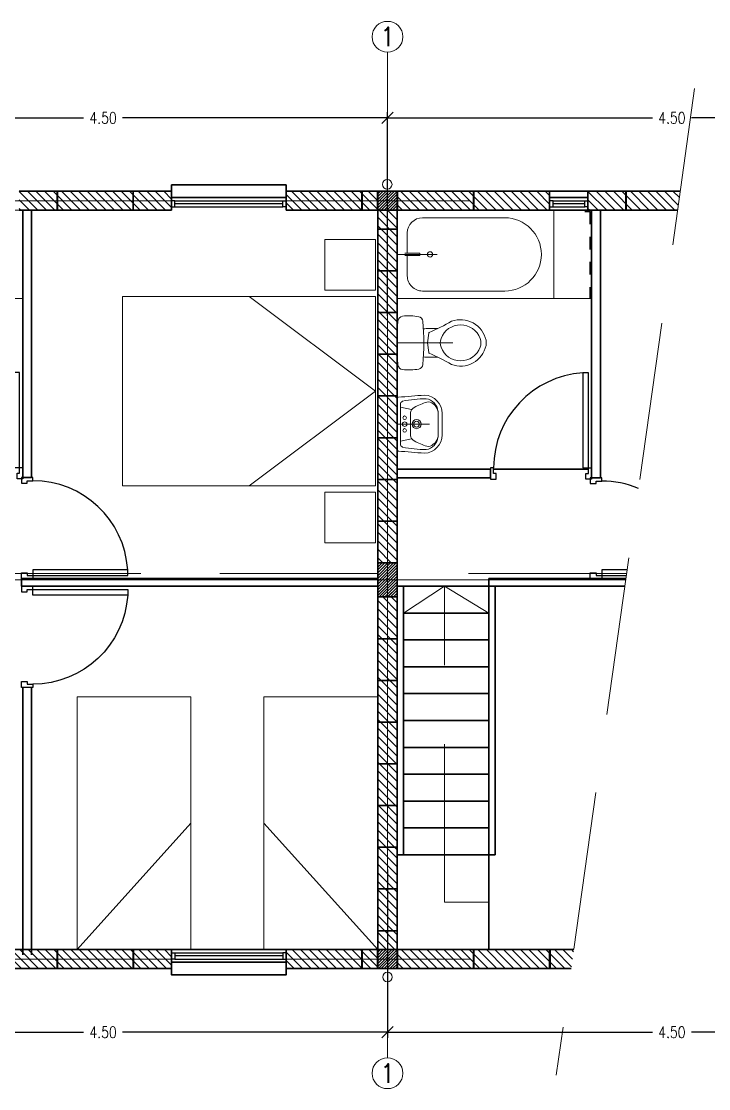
# Model space of a CAD drawing. Header units: metres. Extents: x 45 to 666, y -23 to 325.
# Drawn here: x 277.81 to 283.24, y 112.78 to 121.22 of the extents above; entities that cross this region are included whole.
import ezdxf

# ---------------------------------------------------------------- set-up
doc = ezdxf.new("R2010")
doc.units = ezdxf.units.M
doc.header["$LTSCALE"] = 5
doc.header["$MEASUREMENT"] = 0
doc.linetypes.add('HIDDEN', pattern=[0.375, 0.25, -0.125])
doc.layers.get('0').update_dxf_attribs({"color": 30})
doc.layers.get('DEFPOINTS').update_dxf_attribs({"color": 210})
for name, color, linetype, lineweight in [('A-ANNO-DIMS', 3, 'Continuous', 18), ('A-ANNO-SYMB', 3, 'Continuous', 18), ('A-ANNO-TEXT', 3, 'Continuous', 18), ('A-DOOR-FULL', 4, 'Continuous', 25), ('A-ELEV-PATT', 8, 'Continuous', 18), ('A-FLOR-LEVL', 7, 'Continuous', 35), ('A-FLOR-OVHD', 3, 'HIDDEN', 18), ('A-FURN', 8, 'Continuous', 18), ('A-GLAZ-FULL', 4, 'Continuous', 25), ('A-WALL-FULL', 7, 'Continuous', 35), ('A-WALL-FULL-EXTR', 7, 'Continuous', 35), ('A-WALL-PATT', 8, 'Continuous', 18)]:
    doc.layers.add(name, color=color, linetype=linetype, lineweight=lineweight)
doc.styles.add('E-ROMANS', font='romans.shx', dxfattribs={"width": 0.8})
doc.dimstyles.new('E-0050_TICK_18', dxfattribs={"dimscale": 0.001, "dimtxt": 90, "dimasz": 90, "dimexe": 45, "dimexo": 30, "dimgap": 45, "dimtad": 0, "dimzin": 0, "dimdsep": 46, "dimtxsty": 'E-ROMANS', "dimblk": 'OBLIQUE', "dimcen": 45, "dimclrd": 256, "dimclre": 256, "dimclrt": 256, "dimadec": 0, "dimazin": 0, "dimtfac": 1, "dimtmove": 1, "dimatfit": 3, "dimldrblk": 'OPEN90', "dimfxl": 1, "dimtfill": 1, "dimtolj": 1, "dimtzin": 0, "dimarcsym": 0})
pattern_1 = [(45, (125.236759, 69.627841), (-0.0112253202, 0.0112253202), [])]

# ---------------------------------------------------------------- blocks, each defined once
blk = doc.blocks.new('LO-CHEL-MU-PL')
for p, q in [((0, -0.2029), (0, 0.2029)), ((0.025, 0.1555), (0.025, 0)), ((0.1139, 0.115), (0.025, 0.135)), ((0.105, 0.0887), (0.105, 0)), ((0.325, 0.0845), (0.325, 0)), ((0.355, 0.0845), (0.355, 0)), ((0.025, -0.1555), (0.025, 0)), ((0.105, -0.0887), (0.105, 0)), ((0.325, -0.0845), (0.325, 0)), ((0.355, -0.0845), (0.355, 0)), ((0.1139, -0.115), (0.025, -0.135))]:
    blk.add_line(p, q)
at = {"linetype": 'HIDDEN'}
blk.add_line((0, 0), (0.2542, 0), dxfattribs=at)
for centre, radius in [((0.059, 0), 0.0175), ((0.059, 0.05), 0.0145), ((0.059, -0.05), 0.0145)]:
    blk.add_circle(centre, radius)
for centre, radius, start, end in [((-0.07, 0.2029), 0.07, 0, 0), ((0.01, 0.2029), 0.01, 95.10006, 180), ((1.5478, -17.0277), 17.309, 94.41415, 95.10006), ((0.0546, 0.1545), 0.0297, 113.10009, 181.93605), ((0.2252, -0.6701), 0.8711, 89.79248, 102.07088), ((0.3855, -0.3238), 0.5208, 106.78779, 118.85869), ((0.2093, 0.0845), 0.1457, 0, 87.53099), ((0.2116, 0.0909), 0.1114, 6.28218, 81.35271), ((0.2452, 0.129), 0.0469, 72.32908, 102.55718), ((0.225, 0.0797), 0.1002, 2.74844, 69.83183), ((0.1561, 0.0861), 0.0512, 115.48878, 177.04931), ((0.153, 0), 0.0358, 0, 180), ((0.153, 0), 0.0358, 180, 0), ((0.153, 0), 0.023, 0, 180), ((0.153, 0), 0.023, 180, 0), ((0.0546, -0.1545), 0.0297, 178.06395, 246.89991), ((0.1561, -0.0861), 0.0512, 182.95069, 244.51122), ((0.3855, 0.3238), 0.5208, 241.14131, 253.21221), ((0.2093, -0.0845), 0.1457, 272.46901, 0), ((0.2116, -0.0909), 0.1114, 278.64729, 353.71782), ((0.225, -0.0797), 0.1002, 290.16817, 357.25156), ((0.01, -0.2029), 0.01, 180, 264.89994), ((1.5478, 17.0277), 17.309, 264.89994, 265.58585), ((0.2252, 0.6701), 0.8711, 257.92912, 270.20752), ((0.2452, -0.129), 0.0469, 257.44282, 287.67092)]:
    blk.add_arc(centre, radius, start, end)
blk = doc.blocks.new('DOOR-75')
for points in [[(-0.07, 0.84), (-0.07, 0.09), (-0.025, 0.09), (-0.025, 0.84), (-0.07, 0.84)], [(-0.775, 0.09), (-0.8, 0.09), (-0.8, 0), (-0.755, 0), (-0.755, 0.045), (-0.775, 0.045), (-0.775, 0.09)], [(-0.025, 0.09), (0, 0.09), (0, 0), (-0.045, 0), (-0.045, 0.045), (-0.025, 0.045), (-0.025, 0.09)]]:
    blk.add_lwpolyline(points)
at = {"linetype": 'HIDDEN'}
blk.add_arc((-0.0225, 0.089), 0.7525, 93.61808, 179.92486, dxfattribs=at)
blk = doc.blocks.new('WC-PL')
for p, q in [((0.23, 0.1125), (0.3191, 0.1125)), ((0, 0), (0.4404, 0)), ((0.23, -0.1125), (0.3191, -0.1125))]:
    blk.add_line(p, q)
for points in [[(0.2026, -0.1709, -0.336122), (0.1702, -0.2067, -0.074668), (0.0429, -0.2116, -0.363573), (0.0056, -0.1726, -0.032689), (0.0056, 0.1726, -0.363573), (0.0429, 0.2116, -0.074668), (0.1702, 0.2067, -0.336122), (0.2026, 0.1709, -0.043139)], [(0.2401, 0.0009, 0.062258), (0.2401, -0.0009), (0.2495, -0.0758, 0.261043), (0.2538, -0.0817, -0.021037), (0.4292, -0.1702, 0.457946), (0.7027, -0.0213, 0.107537), (0.7027, 0.0213, 0.454748), (0.4306, 0.171, -0.021211), (0.2538, 0.0817, 0.261043), (0.2495, 0.0758)]]:
    blk.add_lwpolyline(points, format="xyb", close=True)
for centre, radius, start, end in [((0.23, 0.0075), 0.105, 90, 102.67994), ((0.5014, -0.0225), 0.165, 20.28133, 159.71867), ((0.4404, 0), 0.1, 159.71867, 200.28133), ((0.5624, 0), 0.1, 339.71867, 20.28133), ((0.5014, 0.0225), 0.165, 200.28133, 339.71867), ((0.23, -0.0075), 0.105, 257.32006, 270)]:
    blk.add_arc(centre, radius, start, end)
blk = doc.blocks.new('_Oblique')
at = {"color": 0, "linetype": 'ByBlock', "lineweight": -2}
blk.add_line((-0.5, -0.5), (0.5, 0.5), dxfattribs=at)
blk = doc.blocks.new('*D254')
at = {"layer": 'A-ANNO-DIMS', "lineweight": -2, "transparency": 16777216}
for p, q in [((276.2034, 118.8926), (276.2034, 120.5043)), ((280.7034, 118.8926), (280.7034, 120.5043)), ((276.2034, 120.4593), (278.2987, 120.4593)), ((280.7034, 120.4593), (278.6081, 120.4593))]:
    blk.add_line(p, q, dxfattribs=at)
at = {"layer": 'DEFPOINTS', "color": 0, "transparency": 16777216}
for p in [(280.7034, 120.4593), (276.2034, 118.8626), (280.7034, 118.8626)]:
    blk.add_point(p, dxfattribs=at)
at = {"layer": 'A-ANNO-DIMS', "lineweight": -2, "transparency": 16777216, "xscale": 0.09, "yscale": 0.09, "zscale": 0.09, "rotation": 180}
blk.add_blockref('_Oblique', (276.2034, 120.4593), dxfattribs=at)
at = {"layer": 'A-ANNO-DIMS', "lineweight": -2, "transparency": 16777216, "xscale": 0.09, "yscale": 0.09, "zscale": 0.09}
blk.add_blockref('_Oblique', (280.7034, 120.4593), dxfattribs=at)
at = {"layer": 'A-ANNO-DIMS', "transparency": 16777216, "insert": (278.4534, 120.4593), "char_height": 0.09, "attachment_point": 5, "style": 'E-ROMANS', "bg_fill": 3, "box_fill_scale": 1.25, "bg_fill_color": 256, "bg_fill_true_color": 13158600, "bg_fill_transparency": 0}
blk.add_mtext('\\A1;4.50', dxfattribs=at)
blk = doc.blocks.new('_Open90')
at = {"color": 0, "linetype": 'ByBlock', "lineweight": -2}
for p, q in [((0, 0), (-1, 0)), ((-0.5, 0.5), (0, 0)), ((0, 0), (-0.5, -0.5))]:
    blk.add_line(p, q, dxfattribs=at)
blk = doc.blocks.new('*D255')
at = {"layer": 'A-ANNO-DIMS', "lineweight": -2, "transparency": 16777216}
for p, q in [((276.2034, 114.5125), (276.2034, 113.181)), ((280.7034, 114.5125), (280.7034, 113.181)), ((276.2034, 113.226), (278.2987, 113.226)), ((280.7034, 113.226), (278.6081, 113.226))]:
    blk.add_line(p, q, dxfattribs=at)
at = {"layer": 'DEFPOINTS', "color": 0, "transparency": 16777216}
for p in [(276.2034, 114.5425), (280.7034, 114.5425), (280.7034, 113.226)]:
    blk.add_point(p, dxfattribs=at)
at = {"layer": 'A-ANNO-DIMS', "lineweight": -2, "transparency": 16777216, "xscale": 0.09, "yscale": 0.09, "zscale": 0.09, "rotation": 180}
blk.add_blockref('_Oblique', (276.2034, 113.226), dxfattribs=at)
at = {"layer": 'A-ANNO-DIMS', "lineweight": -2, "transparency": 16777216, "xscale": 0.09, "yscale": 0.09, "zscale": 0.09}
blk.add_blockref('_Oblique', (280.7034, 113.226), dxfattribs=at)
at = {"layer": 'A-ANNO-DIMS', "transparency": 16777216, "insert": (278.4534, 113.226), "char_height": 0.09, "attachment_point": 5, "style": 'E-ROMANS', "bg_fill": 3, "box_fill_scale": 1.25, "bg_fill_color": 256, "bg_fill_true_color": 13158600, "bg_fill_transparency": 0}
blk.add_mtext('\\A1;4.50', dxfattribs=at)
blk = doc.blocks.new('*D256')
at = {"layer": 'A-ANNO-DIMS', "lineweight": -2, "transparency": 16777216}
for p, q in [((280.7034, 120.4518), (280.7034, 120.5043)), ((285.2034, 120.4518), (285.2034, 120.5043)), ((280.7034, 120.4593), (282.7987, 120.4593)), ((285.2034, 120.4593), (283.1081, 120.4593))]:
    blk.add_line(p, q, dxfattribs=at)
at = {"layer": 'DEFPOINTS', "color": 0, "transparency": 16777216}
for p in [(280.7034, 120.4218), (285.2034, 120.4593), (285.2034, 120.4218)]:
    blk.add_point(p, dxfattribs=at)
at = {"layer": 'A-ANNO-DIMS', "lineweight": -2, "transparency": 16777216, "xscale": 0.09, "yscale": 0.09, "zscale": 0.09, "rotation": 180}
blk.add_blockref('_Oblique', (280.7034, 120.4593), dxfattribs=at)
at = {"layer": 'A-ANNO-DIMS', "lineweight": -2, "transparency": 16777216, "xscale": 0.09, "yscale": 0.09, "zscale": 0.09}
blk.add_blockref('_Oblique', (285.2034, 120.4593), dxfattribs=at)
at = {"layer": 'A-ANNO-DIMS', "transparency": 16777216, "insert": (282.9534, 120.4593), "char_height": 0.09, "attachment_point": 5, "style": 'E-ROMANS', "bg_fill": 3, "box_fill_scale": 1.25, "bg_fill_color": 256, "bg_fill_true_color": 13158600, "bg_fill_transparency": 0}
blk.add_mtext('\\A1;4.50', dxfattribs=at)
blk = doc.blocks.new('*D257')
at = {"layer": 'A-ANNO-DIMS', "lineweight": -2, "transparency": 16777216}
for p, q in [((280.7034, 114.5125), (280.7034, 113.181)), ((285.2034, 114.5125), (285.2034, 113.181)), ((280.7034, 113.226), (282.7987, 113.226)), ((285.2034, 113.226), (283.1081, 113.226))]:
    blk.add_line(p, q, dxfattribs=at)
at = {"layer": 'DEFPOINTS', "color": 0, "transparency": 16777216}
for p in [(280.7034, 114.5425), (285.2034, 114.5425), (285.2034, 113.226)]:
    blk.add_point(p, dxfattribs=at)
at = {"layer": 'A-ANNO-DIMS', "lineweight": -2, "transparency": 16777216, "xscale": 0.09, "yscale": 0.09, "zscale": 0.09, "rotation": 180}
blk.add_blockref('_Oblique', (280.7034, 113.226), dxfattribs=at)
at = {"layer": 'A-ANNO-DIMS', "lineweight": -2, "transparency": 16777216, "xscale": 0.09, "yscale": 0.09, "zscale": 0.09}
blk.add_blockref('_Oblique', (285.2034, 113.226), dxfattribs=at)
at = {"layer": 'A-ANNO-DIMS', "transparency": 16777216, "insert": (282.9534, 113.226), "char_height": 0.09, "attachment_point": 5, "style": 'E-ROMANS', "bg_fill": 3, "box_fill_scale": 1.25, "bg_fill_color": 256, "bg_fill_true_color": 13158600, "bg_fill_transparency": 0}
blk.add_mtext('\\A1;4.50', dxfattribs=at)
blk = doc.blocks.new('CAMA150X200')
for p, q in [((-1.2, 0), (-0.8, 0)), ((-1.2, -0.4), (-1.2, 0)), ((-0.8, 0), (-0.8, -0.4)), ((-0.75, -2), (-0.75, 0)), ((-0.75, 0), (0.75, 0)), ((0, 0), (-0.75, -1)), ((0, 0), (0.75, -1)), ((0.75, 0), (0.75, -2)), ((0.8, 0), (0.8, -0.4)), ((1.2, 0), (0.8, 0)), ((1.2, -0.4), (1.2, 0)), ((-0.8, -0.4), (-1.2, -0.4)), ((0.8, -0.4), (1.2, -0.4)), ((0.75, -2), (-0.75, -2))]:
    blk.add_line(p, q)
blk = doc.blocks.new('CAMA 90X200')
for p, q in [((0, 0), (-0.9, -1)), ((-0.9, 0), (0, 0)), ((-0.9, -2), (-0.9, 0)), ((0, 0), (0, 0)), ((0, 0), (0, -2)), ((0, -2), (-0.9, -2))]:
    blk.add_line(p, q)

msp = doc.modelspace()

# ---------------------------------------------------------------- hatches: boundary and pattern name
at = {"layer": 'A-WALL-PATT'}
h = msp.add_hatch(dxfattribs=at)
h.set_pattern_fill('LINE', color=256, scale=0.015, angle=135, style=0)
h.set_pattern_definition([(135, (97.224373, 69.62784), (-0.03367596, -0.03367596), [])])
h.paths.add_polyline_path([(277.4863, 119.8792), (276.2803, 119.8792), (276.2803, 119.7292), (277.4863, 119.7292)])
h.paths.add_polyline_path([(278.9953, 119.8792), (277.7893, 119.8792), (277.7893, 119.7292), (277.8383, 119.7292), (278.9953, 119.7292)])
h.paths.add_polyline_path([(280.6263, 119.8792), (279.9013, 119.8792), (279.9013, 119.7292), (280.6263, 119.7292)])
h.paths.add_polyline_path([(280.6263, 113.8792), (279.9013, 113.8792), (279.9013, 113.7292), (280.6263, 113.7292)])
h.paths.add_polyline_path([(278.9953, 113.8792), (276.2803, 113.8792), (276.2803, 113.7292), (278.9953, 113.7292)])
h = msp.add_hatch(dxfattribs=at)
h.set_pattern_fill('LINE', color=256, scale=0.005, angle=45, style=0)
h.set_pattern_definition(pattern_1)
h.paths.add_polyline_path([(280.7033, 119.8042), (280.6263, 119.8042), (280.6263, 119.7292), (280.7033, 119.7292)])
h.paths.add_polyline_path([(280.7033, 119.8792), (280.6263, 119.8792), (280.6263, 119.8042), (280.7033, 119.8042)])
h.paths.add_polyline_path([(280.7803, 119.8792), (280.7033, 119.8792), (280.7033, 119.8042), (280.7803, 119.8042)])
h.paths.add_polyline_path([(280.7803, 119.8042), (280.7033, 119.8042), (280.7033, 119.7292), (280.7802, 119.7292)])
h = msp.add_hatch(dxfattribs=at)
h.set_pattern_fill('LINE', color=256, scale=0.005, angle=45, style=0)
h.set_pattern_definition(pattern_1)
h.paths.add_polyline_path([(280.7033, 119.8042), (280.6263, 119.8042), (280.6263, 119.7292), (280.7033, 119.7292)])
h.paths.add_polyline_path([(280.7033, 119.8792), (280.6263, 119.8792), (280.6263, 119.8042), (280.7033, 119.8042)])
h.paths.add_polyline_path([(280.7803, 119.8792), (280.7033, 119.8792), (280.7033, 119.8042), (280.7803, 119.8042)])
h.paths.add_polyline_path([(280.7803, 119.8042), (280.7033, 119.8042), (280.7033, 119.7292), (280.7802, 119.7292)])
h = msp.add_hatch(dxfattribs=at)
h.set_pattern_fill('LINE', color=256, scale=0.015, angle=135, style=0)
h.set_pattern_definition([(135, (101.72433, 69.62784), (-0.03367596, -0.03367596), [])])
h.paths.add_polyline_path([(281.9863, 119.8792), (280.7803, 119.8792), (280.7803, 119.7292), (281.9863, 119.7292)])
h.paths.add_polyline_path([(285.1263, 119.8792), (284.4013, 119.8792), (284.4013, 119.7292), (285.1263, 119.7292)])
h.paths.add_polyline_path([(285.1263, 113.8792), (284.4013, 113.8792), (284.4013, 113.7292), (285.1263, 113.7292)])
h.paths.add_polyline_path([(282.1573, 113.7292), (282.1783, 113.8792), (280.7803, 113.8792), (280.7803, 113.7292)])
h.paths.add_polyline_path([(283.4943, 113.8792), (283.4733, 113.7292), (283.4953, 113.7292), (283.4953, 113.8792)])
h.paths.add_polyline_path([(282.9982, 119.7292), (283.0193, 119.8792), (282.2893, 119.8792), (282.2893, 119.7292)])
h = msp.add_hatch(dxfattribs=at)
h.set_pattern_fill('LINE', color=256, scale=0.015, angle=135, style=0)
h.set_pattern_definition([(135, (125.23676, 49.433353), (-0.03367596, -0.03367596), [])])
h.paths.add_polyline_path([(280.7803, 119.7292), (280.6263, 119.7292), (280.6263, 119.5792), (280.7803, 119.5792)])
h.paths.add_polyline_path([(280.7803, 119.5792), (280.6263, 119.5792), (280.6263, 119.2492), (280.7803, 119.2492)])
h.paths.add_polyline_path([(280.7803, 119.2492), (280.6263, 119.2492), (280.6263, 118.9192), (280.7803, 118.9192)])
h.paths.add_polyline_path([(280.7803, 118.9192), (280.6263, 118.9192), (280.6263, 118.5892), (280.7803, 118.5892)])
h.paths.add_polyline_path([(280.7803, 118.5892), (280.6263, 118.5892), (280.6263, 118.2592), (280.7803, 118.2592)])
h.paths.add_polyline_path([(280.7803, 118.2592), (280.6263, 118.2592), (280.6263, 117.9292), (280.7803, 117.9292)])
h.paths.add_polyline_path([(280.7803, 117.9292), (280.6263, 117.9292), (280.6263, 117.5992), (280.7803, 117.5992)])
h.paths.add_polyline_path([(280.7803, 117.5992), (280.6263, 117.5992), (280.6263, 117.2692), (280.7803, 117.2692)])
h.paths.add_polyline_path([(280.7803, 117.2692), (280.6263, 117.2692), (280.6263, 116.9392), (280.7803, 116.9392)])
h.paths.add_polyline_path([(280.7803, 116.6692), (280.6263, 116.6692), (280.6263, 116.3392), (280.7803, 116.3392)])
h.paths.add_polyline_path([(280.7803, 116.3392), (280.6263, 116.3392), (280.6263, 116.0092), (280.7803, 116.0092)])
h.paths.add_polyline_path([(280.7803, 116.0092), (280.6263, 116.0092), (280.6263, 115.6792), (280.7803, 115.6792)])
h.paths.add_polyline_path([(280.7803, 115.6792), (280.6263, 115.6792), (280.6263, 115.3492), (280.7803, 115.3492)])
h.paths.add_polyline_path([(280.7803, 115.3492), (280.6263, 115.3492), (280.6263, 115.0192), (280.7803, 115.0192)])
h.paths.add_polyline_path([(280.7803, 115.0192), (280.6263, 115.0192), (280.6263, 114.6892), (280.7803, 114.6892)])
h.paths.add_polyline_path([(280.7803, 114.6892), (280.6263, 114.6892), (280.6263, 114.3592), (280.7803, 114.3592)])
h.paths.add_polyline_path([(280.7803, 114.3592), (280.6263, 114.3592), (280.6263, 114.0292), (280.7803, 114.0292)])
h.paths.add_polyline_path([(280.7803, 114.0292), (280.6263, 114.0292), (280.6263, 113.8792), (280.7803, 113.8792)])
h = msp.add_hatch(dxfattribs=at)
h.set_pattern_fill('LINE', color=256, scale=0.005, angle=45, style=0)
h.set_pattern_definition([(45, (120.736759, 69.627841), (-0.0112253202, 0.0112253202), [])])
h.paths.add_polyline_path([(280.7803, 116.9392), (280.6263, 116.9392), (280.6263, 116.6692), (280.7803, 116.6692)])
h = msp.add_hatch(dxfattribs=at)
h.set_pattern_fill('LINE', color=256, scale=0.005, angle=45, style=0)
h.set_pattern_definition([(45, (120.736727, 69.627841), (-0.0112253202, 0.0112253202), [])])
h.paths.add_polyline_path([(280.7803, 116.9392), (280.6263, 116.9392), (280.6263, 116.6692), (280.7803, 116.6692)])
h = msp.add_hatch(dxfattribs=at)
h.set_pattern_fill('LINE', color=256, scale=0.005, angle=45, style=0)
h.set_pattern_definition([(45, (125.236727, 63.627841), (-0.0112253202, 0.0112253202), [])])
h.paths.add_polyline_path([(280.7033, 113.8042), (280.6263, 113.8042), (280.6263, 113.7292), (280.7033, 113.7292)])
h.paths.add_polyline_path([(280.7033, 113.8792), (280.6263, 113.8792), (280.6263, 113.8042), (280.7033, 113.8042)])
h.paths.add_polyline_path([(280.7803, 113.8792), (280.7033, 113.8792), (280.7033, 113.8042), (280.7802, 113.8042)])
h.paths.add_polyline_path([(280.7802, 113.8042), (280.7033, 113.8042), (280.7033, 113.7292), (280.7802, 113.7292)])
h = msp.add_hatch(dxfattribs=at)
h.set_pattern_fill('LINE', color=256, scale=0.005, angle=45, style=0)
h.set_pattern_definition([(45, (125.236833, 63.627841), (-0.0112253202, 0.0112253202), [])])
h.paths.add_polyline_path([(280.7034, 113.8042), (280.6264, 113.8042), (280.6264, 113.7292), (280.7034, 113.7292)])
h.paths.add_polyline_path([(280.7034, 113.8792), (280.6264, 113.8792), (280.6264, 113.8042), (280.7034, 113.8042)])
h.paths.add_polyline_path([(280.7804, 113.8792), (280.7034, 113.8792), (280.7034, 113.8042), (280.7803, 113.8042)])
h.paths.add_polyline_path([(280.7803, 113.8042), (280.7034, 113.8042), (280.7034, 113.7292), (280.7803, 113.7292)])

# ---------------------------------------------------------------- linework, layer by layer
at = {"layer": 'A-ANNO-SYMB', "ltscale": 2}
msp.add_lwpolyline([(280.7034, 120.979), (280.7034, 113.0233)], dxfattribs=at)
at = {"layer": 'A-ANNO-SYMB'}
msp.add_lwpolyline([(282.5884, 116.8042), (270.0132, 116.8042)], dxfattribs=at)
at = {"layer": 'A-ANNO-SYMB', "linetype": 'Continuous', "ltscale": 5}
for centre in [(280.7034, 121.101), (280.7034, 112.9014)]:
    msp.add_circle(centre, 0.1219, dxfattribs=at)
at = {"layer": 'A-DOOR-FULL'}
msp.add_line((282.3181, 117.6113), (282.3881, 117.6113), dxfattribs=at)
for points in [[(282.3981, 117.5863), (282.3981, 117.6113), (282.3081, 117.6113), (282.3081, 117.5663), (282.3531, 117.5663), (282.3531, 117.5863), (282.3981, 117.5863)], [(282.3981, 116.8392), (282.3981, 116.8142), (282.3081, 116.8142), (282.3081, 116.8592), (282.3531, 116.8592), (282.3531, 116.8392), (282.3981, 116.8392)], [(282.5991, 116.8842), (282.3981, 116.8842), (282.3981, 116.8392), (282.5928, 116.8392)]]:
    msp.add_lwpolyline(points, dxfattribs=at)
msp.add_arc((282.3971, 116.8338), 0.7525, 67.12786, 89.92486, dxfattribs=at)
at = {"layer": 'A-ELEV-PATT'}
msp.add_line((278.6953, 119.8792), (278.6953, 119.7292), dxfattribs=at)
at = {"layer": 'A-FLOR-LEVL'}
for p, q in [((278.0893, 119.8792), (278.0893, 119.7292)), ((278.0923, 119.8792), (278.0923, 119.7292)), ((278.6923, 119.8792), (278.6923, 119.7292)), ((280.5013, 119.8792), (280.5013, 119.7292)), ((280.5043, 119.8792), (280.5043, 119.7292)), ((280.6233, 119.8792), (280.6233, 119.7292)), ((280.6234, 119.8792), (280.6234, 119.7292)), ((280.7833, 119.8792), (280.7833, 119.7292)), ((281.3833, 119.8792), (281.3833, 119.7292)), ((281.3863, 119.8792), (281.3863, 119.7292)), ((282.2893, 119.8792), (281.9863, 119.8792)), ((281.9863, 119.8792), (281.9863, 119.7292)), ((282.5893, 119.8792), (282.5893, 119.7292)), ((282.5923, 119.8792), (282.5923, 119.7292)), ((281.5431, 117.6813), (282.2931, 117.6813)), ((281.5056, 116.7542), (280.7803, 116.7542)), ((280.8303, 114.6292), (280.8303, 116.7542)), ((281.5056, 114.6292), (281.5056, 116.7542)), ((281.5556, 114.6292), (281.5556, 116.7542)), ((280.8303, 116.5417), (281.5056, 116.5417)), ((280.8303, 116.3292), (281.5056, 116.3292)), ((280.8303, 116.1167), (281.5056, 116.1167)), ((280.8303, 115.9042), (281.5056, 115.9042)), ((280.8303, 115.6917), (281.5056, 115.6917)), ((280.8303, 115.4792), (281.5056, 115.4792)), ((280.8303, 115.2667), (281.5056, 115.2667)), ((280.8303, 115.0542), (281.5056, 115.0542)), ((280.8303, 114.8417), (281.5056, 114.8417)), ((280.7803, 114.6292), (281.5556, 114.6292)), ((281.5056, 113.8792), (281.5056, 114.6292)), ((280.5013, 113.7292), (280.5013, 113.8792)), ((280.5043, 113.7292), (280.5043, 113.8792)), ((280.6233, 113.7292), (280.6233, 113.8792)), ((280.7833, 113.7292), (280.7833, 113.8792))]:
    msp.add_line(p, q, dxfattribs=at)
for points in [[(278.9953, 119.8792), (278.9953, 119.9292), (279.9013, 119.9292), (279.9013, 119.8792)], [(278.9953, 119.8292), (279.9013, 119.8292)], [(281.986, 119.8292), (282.2893, 119.8292)], [(281.986, 119.7292), (282.2893, 119.7292)], [(278.0893, 113.7292), (278.0893, 113.8792)], [(278.0923, 113.7292), (278.0923, 113.8792)], [(278.6923, 113.7292), (278.6923, 113.8792)], [(278.6953, 113.7292), (278.6953, 113.8792)], [(278.9953, 113.8792), (279.9013, 113.8792)], [(281.3833, 113.7292), (281.3833, 113.8792)], [(281.3863, 113.7292), (281.3863, 113.8792)], [(281.9863, 113.7292), (281.9863, 113.8792)], [(281.9893, 113.7292), (281.9893, 113.8792)], [(278.9953, 113.7792), (279.9013, 113.7792)], [(278.9953, 113.7292), (278.9953, 113.6792), (279.9013, 113.6792), (279.9013, 113.7292)]]:
    msp.add_lwpolyline(points, dxfattribs=at)
at = {"layer": 'A-FLOR-OVHD'}
for points in [[(283.1332, 120.6921), (282.039, 112.8859)], [(280.6263, 116.8542), (276.2803, 116.8542)], [(282.5953, 116.8542), (280.7803, 116.8542)], [(281.1556, 116.7542), (280.8303, 116.5417)], [(281.5056, 114.2542), (281.1556, 114.2542), (281.1556, 116.7542)], [(281.1556, 116.7542), (281.5056, 116.5417)]]:
    msp.add_lwpolyline(points, dxfattribs=at)
at = {"layer": 'A-FURN'}
for p, q in [((276.2803, 119.7292), (277.8181, 119.7292)), ((277.8181, 119.0292), (277.8181, 119.7292)), ((280.7803, 119.7292), (280.7803, 119.0292)), ((280.7803, 119.7292), (282.3181, 119.7292)), ((282.0181, 119.7292), (282.0181, 119.0292)), ((282.3181, 119.0292), (282.3181, 119.7292)), ((280.9803, 119.6692), (281.6308, 119.6692)), ((280.8603, 119.5492), (280.8603, 119.3892)), ((280.8403, 119.3892), (280.9603, 119.3892)), ((280.8403, 119.3692), (280.9603, 119.3692)), ((280.8603, 119.3692), (280.8603, 119.2092)), ((280.9603, 119.3692), (280.9603, 119.3892)), ((280.9802, 119.0892), (281.6306, 119.0892)), ((276.2803, 119.0292), (277.8181, 119.0292)), ((280.7803, 119.0292), (282.3181, 119.0292))]:
    msp.add_line(p, q, dxfattribs=at)
msp.add_lwpolyline([(280.7803, 119.3792), (281.0965, 119.3792)], dxfattribs=at)
for centre, radius in [((280.7018, 119.9334), 0.0375), ((280.7018, 119.9334), 0.0375), ((281.0403, 119.3792), 0.0213), ((280.7029, 113.6627), 0.0375), ((280.7029, 113.6627), 0.0375)]:
    msp.add_circle(centre, radius, dxfattribs=at)
for centre, radius, start, end in [((280.9803, 119.5492), 0.12, 90, 180), ((281.6306, 119.3792), 0.29, 270, 90), ((280.9803, 119.2092), 0.12, 180, 270.00001)]:
    msp.add_arc(centre, radius, start, end, dxfattribs=at)
at = {"layer": 'A-GLAZ-FULL'}
for p, q in [((279.0203, 119.8042), (279.8763, 119.8042)), ((279.8763, 119.7792), (279.0203, 119.7792)), ((279.0203, 119.7542), (279.8763, 119.7542)), ((282.014, 119.8042), (282.2643, 119.8042)), ((282.2643, 119.7792), (282.014, 119.7792)), ((282.014, 119.7542), (282.2643, 119.7542)), ((279.0203, 113.8542), (279.8763, 113.8542)), ((279.8763, 113.8292), (279.0203, 113.8292)), ((279.0203, 113.8042), (279.8763, 113.8042))]:
    msp.add_line(p, q, dxfattribs=at)
for points in [[(278.9953, 119.7542), (279.0203, 119.7542), (279.0203, 119.8042), (278.9953, 119.8042)], [(279.9013, 119.7542), (279.8763, 119.7542), (279.8763, 119.8042), (279.9013, 119.8042)], [(281.986, 119.7542), (282.014, 119.7542), (282.014, 119.8042), (281.986, 119.8042)], [(282.2893, 119.7542), (282.2643, 119.7542), (282.2643, 119.8042), (282.2893, 119.8042)], [(278.9953, 113.8542), (279.0203, 113.8542), (279.0203, 113.8042), (278.9953, 113.8042)], [(279.9013, 113.8542), (279.8763, 113.8542), (279.8763, 113.8042), (279.9013, 113.8042)]]:
    msp.add_lwpolyline(points, dxfattribs=at)
at = {"layer": 'A-WALL-FULL'}
msp.add_lwpolyline([(280.6263, 119.8792), (280.7803, 119.8792), (280.7803, 113.7292), (280.7803, 113.7292), (280.6263, 113.7292)], close=True, dxfattribs=at)
msp.add_lwpolyline([(280.6263, 119.8792), (280.7803, 119.8792), (280.7803, 113.7292), (280.7803, 113.7292), (280.6263, 113.7292)], close=True, dxfattribs=at)
for points in [[(280.6263, 119.7292), (280.7803, 119.7292)], [(280.6263, 119.7292), (280.7803, 119.7292)], [(280.6263, 119.5792), (280.7803, 119.5792)], [(280.6263, 119.5792), (280.7803, 119.5792)], [(280.6263, 119.2492), (280.7803, 119.2492)], [(280.6263, 119.2492), (280.7803, 119.2492)], [(280.6263, 118.9192), (280.7803, 118.9192)], [(280.6263, 118.9192), (280.7803, 118.9192)], [(280.6263, 118.5892), (280.7803, 118.5892)], [(280.6263, 118.5892), (280.7803, 118.5892)], [(280.6263, 118.2592), (280.7803, 118.2592)], [(280.6263, 118.2592), (280.7803, 118.2592)], [(280.6263, 117.9292), (280.7803, 117.9292)], [(280.6263, 117.9292), (280.7803, 117.9292)], [(280.6263, 117.5992), (280.7803, 117.5992)], [(280.6263, 117.5992), (280.7803, 117.5992)], [(280.6263, 117.2692), (280.7803, 117.2692)], [(280.6263, 117.2692), (280.7803, 117.2692)], [(280.6263, 116.9392), (280.7803, 116.9392)], [(280.6263, 116.9392), (280.7803, 116.9392)], [(280.6263, 116.6692), (280.7803, 116.6692)], [(280.6263, 116.6692), (280.7803, 116.6692)], [(280.6263, 116.3392), (280.7803, 116.3392)], [(280.6263, 116.3392), (280.7803, 116.3392)], [(280.6263, 116.0092), (280.7803, 116.0092)], [(280.6263, 116.0092), (280.7803, 116.0092)], [(280.6263, 115.6792), (280.7803, 115.6792)], [(280.6263, 115.6792), (280.7803, 115.6792)], [(280.6263, 115.3492), (280.7803, 115.3492)], [(280.6263, 115.3492), (280.7803, 115.3492)], [(280.6263, 115.0192), (280.7803, 115.0192)], [(280.6263, 115.0192), (280.7803, 115.0192)], [(280.6263, 114.6892), (280.7803, 114.6892)], [(280.6263, 114.6892), (280.7803, 114.6892)], [(280.6263, 114.3592), (280.7803, 114.3592)], [(280.6263, 114.3592), (280.7803, 114.3592)], [(280.6263, 114.0292), (280.7803, 114.0292)], [(280.6263, 114.0292), (280.7803, 114.0292)], [(280.6263, 113.8792), (280.7803, 113.8792)], [(280.6263, 113.8792), (280.7803, 113.8792)]]:
    msp.add_lwpolyline(points, dxfattribs=at)
at = {"layer": 'A-WALL-FULL-EXTR'}
for p, q in [((278.9953, 119.7292), (278.9953, 119.8792)), ((281.9863, 119.8792), (280.7803, 119.8792)), ((281.9863, 119.7292), (281.9863, 119.8792)), ((281.9863, 119.8792), (281.9863, 119.7292)), ((282.2893, 119.7292), (282.2893, 119.8792)), ((277.7893, 119.7292), (278.9953, 119.7292)), ((277.8181, 119.7292), (277.8181, 117.6142)), ((277.8881, 117.6142), (277.8881, 119.7292)), ((280.7803, 119.7292), (281.986, 119.7292)), ((282.3181, 119.7292), (282.3181, 117.6113)), ((282.3881, 117.6113), (282.3881, 119.7292)), ((281.5181, 117.6813), (281.5181, 117.6113)), ((277.8181, 117.6142), (277.8881, 117.6142)), ((277.8081, 116.8142), (277.8081, 116.7542)), ((281.5056, 116.8142), (281.5056, 116.7542)), ((277.8181, 113.8392), (277.8181, 115.9542)), ((277.8881, 115.9542), (277.8881, 113.8392))]:
    msp.add_line(p, q, dxfattribs=at)
for points in [[(277.7893, 119.8792), (278.9953, 119.8792)], [(279.9013, 119.8792), (280.6263, 119.8792)], [(279.9013, 119.8792), (279.9013, 119.7292)], [(282.2893, 119.8792), (283.0193, 119.8792)], [(279.9013, 119.7292), (280.6263, 119.7292)], [(282.2933, 119.7292), (282.9982, 119.7292)], [(281.5181, 117.6813), (280.7803, 117.6813)], [(281.5181, 117.6113), (280.7803, 117.6113)], [(277.8081, 116.8142), (280.6263, 116.8142)], [(281.5056, 116.8142), (282.5897, 116.8142)], [(277.8081, 116.7542), (280.6263, 116.7542)], [(281.5056, 116.7542), (282.5813, 116.7542)], [(276.2803, 113.8792), (278.9953, 113.8792)], [(278.9953, 113.7292), (278.9953, 113.8792)], [(278.9953, 113.7292), (278.9953, 113.8792)], [(279.9013, 113.8792), (280.6264, 113.8792)], [(279.9013, 113.7292), (279.9013, 113.8792)], [(280.7803, 113.8792), (282.1783, 113.8792)], [(276.2803, 113.7292), (278.9953, 113.7292)], [(279.9013, 113.7292), (280.6263, 113.7292)], [(280.7803, 113.7292), (282.1573, 113.7292)]]:
    msp.add_lwpolyline(points, dxfattribs=at)
at = {"layer": 'A-WALL-FULL-EXTR', "linetype": 'HIDDEN', "ltscale": 0.05}
msp.add_lwpolyline([(282.2656, 119.7192), (282.3056, 119.7192), (282.3056, 119.0292)], dxfattribs=at)

# ---------------------------------------------------------------- block references
at = {"layer": 'A-DOOR-FULL'}
for p in [(277.8181, 117.6042), (282.3181, 117.6013)]:
    msp.add_blockref('DOOR-75', p, dxfattribs=at)
at = {"layer": 'A-DOOR-FULL', "rotation": 270}
msp.add_blockref('DOOR-75', (277.8081, 116.8142), dxfattribs=at)
at = {"layer": 'A-DOOR-FULL', "xscale": -1, "rotation": 270}
msp.add_blockref('DOOR-75', (277.8081, 116.7542), dxfattribs=at)
at = {"layer": 'A-FURN'}
for name, p, rotation in [('CAMA150X200', (280.6081, 118.2971), 270), ('CAMA 90X200', (278.249, 113.8792), 180)]:
    msp.add_blockref(name, p, dxfattribs=dict(at, rotation=rotation))
for name, p in [('WC-PL', (280.7803, 118.6792)), ('LO-CHEL-MU-PL', (280.7803, 118.0363))]:
    msp.add_blockref(name, p, dxfattribs=at)
at = {"layer": 'A-FURN', "xscale": -1, "rotation": 180}
msp.add_blockref('CAMA 90X200', (280.6263, 113.8792), dxfattribs=at)

# ---------------------------------------------------------------- texts
at = {"layer": 'A-ANNO-TEXT', "ltscale": 5, "char_height": 0.15, "attachment_point": 5, "style": 'E-ROMANS'}
for insert in [(280.7034, 121.101), (280.7034, 112.9014)]:
    msp.add_mtext('1', dxfattribs=dict(at, insert=insert))

# ---------------------------------------------------------------- next in the draw order: dimensions: what is measured, and where the dimension line sits
at = {"layer": 'A-ANNO-DIMS'}
for base, p1, p2, picture, middle in [((280.7034, 120.4593), (276.2034, 118.8626), (280.7034, 118.8626), '*D254', (278.4534, 120.4593)), ((280.7034, 113.226), (276.2034, 114.5425), (280.7034, 114.5425), '*D255', (278.4534, 113.226))]:
    dim = msp.add_linear_dim(base=base, p1=p1, p2=p2, dimstyle='E-0050_TICK_18', dxfattribs=at)
    dim.commit()
    dim.dimension.update_dxf_attribs({"geometry": picture, "text_midpoint": middle})

# ---------------------------------------------------------------- next in the draw order: linework, layer by layer
at = {"layer": 'A-ANNO-SYMB'}
msp.add_lwpolyline([(270.0132, 119.8042), (281.3578, 119.8042)], dxfattribs=at)

# ---------------------------------------------------------------- next in the draw order: dimensions: what is measured, and where the dimension line sits
at = {"layer": 'A-ANNO-DIMS'}
dim = msp.add_aligned_dim(p1=(280.7034, 120.4218), p2=(285.2034, 120.4218), distance=0.0375, dimstyle='E-0050_TICK_18', dxfattribs=at)
dim.commit()
dim.dimension.update_dxf_attribs({"geometry": '*D256', "text_midpoint": (282.9534, 120.4593)})
dim = msp.add_linear_dim(base=(285.2034, 113.226), p1=(280.7034, 114.5425), p2=(285.2034, 114.5425), dimstyle='E-0050_TICK_18', dxfattribs=at)
dim.commit()
dim.dimension.update_dxf_attribs({"geometry": '*D257', "text_midpoint": (282.9534, 113.226)})

# ---------------------------------------------------------------- next in the draw order: linework, layer by layer
at = {"layer": 'A-ANNO-SYMB'}
msp.add_lwpolyline([(270.0132, 113.8042), (281.3578, 113.8042)], dxfattribs=at)

doc.saveas('drawing.dxf')
